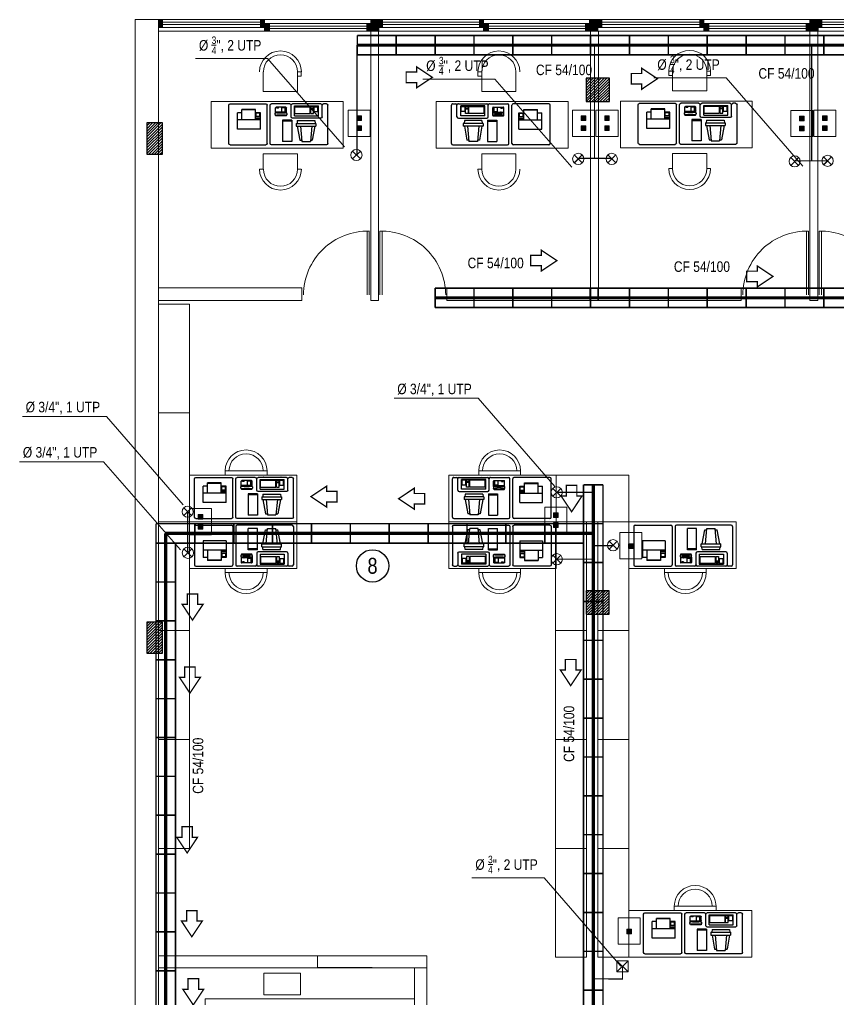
# Model space of a CAD drawing. Header units: millimetres. Extents: x 0 to 126, y 0 to 76.
# Drawn here: x 70.12 to 80.65, y 24.66 to 37.26 of the extents above; entities that cross this region are included whole.
import ezdxf

# ---------------------------------------------------------------- set-up
doc = ezdxf.new("R2010")
doc.units = ezdxf.units.MM
doc.linetypes.add('Continua', pattern=[0])
doc.linetypes.add('DASHED', pattern=[0.75, 0.5, -0.25])
for name, color, linetype, lineweight in [('ARQUITECTÓNICO', 152, 'Continuous', 0), ('INST. VOZ Y DATOS', 40, 'Continuous', 0), ('TEXTOS INST. VOZ Y DATOS', 1, 'Continuous', 0)]:
    doc.layers.add(name, color=color, linetype=linetype, lineweight=lineweight)
for name, color, linetype in [('E-COLUMNA', 20, 'Continuous'), ('HatchColus', 8, 'Continuous'), ('Muebles', 2, 'Continuous'), ('TRACO01', 7, 'Continuous'), ('TRACO02', 255, 'Continuous')]:
    doc.layers.add(name, color=color, linetype=linetype)
doc.styles.add('75', font='ARIALN.TTF', dxfattribs={"height": 0.135})
pattern_1 = [(45, (-703.665528, -104.339468), (-0.0176776695, 0.0176776695), [])]

# ---------------------------------------------------------------- blocks, each defined once
blk = doc.blocks.new('A$C12894DB4')
at = {"layer": 'TRACO01', "color": 0}
for p, q in [((9.91, 5.66), (9.91, 5.26)), ((11.31, 5.66), (9.91, 5.66)), ((11.31, 5.46), (9.91, 5.46)), ((11.31, 5.26), (9.91, 5.26)), ((11.31, 4.66), (9.91, 4.66)), ((9.91, 4.66), (9.91, 3.46)), ((11.31, 5.66), (11.31, 5.26)), ((11.31, 4.66), (11.31, 3.46)), ((17.03, 4.24), (17.03, 4.14)), ((20.83, 4.44), (17.23, 4.44)), ((18.23, 4.2), (18.23, 4.05)), ((19.83, 4.2), (19.83, 4.05)), ((21.03, 4.24), (21.03, 4.13)), ((24.13, 3.58), (29.73, 3.58)), ((24.13, 3.58), (24.13, 1.08)), ((29.73, 3.58), (29.73, 1.08)), ((29.93, 3.58), (29.93, 1.98)), ((29.93, 3.58), (30.93, 3.58)), ((30.93, 3.58), (30.93, 1.98)), ((9.71, 2.26), (4.71, 2.26)), ((11.31, 3.46), (9.91, 3.46)), ((17.03, 3.36), (17.03, 1.44)), ((20.83, 3.04), (17.23, 3.04)), ((20.83, 1.24), (17.23, 1.24)), ((17.53, 1.57), (17.53, 1.37)), ((18.13, 1.57), (17.53, 1.57)), ((18.13, 1.37), (17.53, 1.37)), ((18.13, 1.57), (18.13, 1.37)), ((18.23, 3.43), (18.23, 3.28)), ((19.33, 2.91), (19.33, 1.37)), ((19.33, 2.91), (20.53, 2.91)), ((19.33, 1.37), (20.53, 1.37)), ((19.83, 3.43), (19.83, 3.28)), ((20.53, 2.91), (20.53, 1.37)), ((21.03, 3.36), (21.03, 1.44)), ((24.13, 1.08), (29.73, 1.08)), ((29.93, 1.98), (30.93, 1.98)), ((29.93, 1.68), (29.93, 1.08)), ((29.93, 1.68), (30.93, 1.68)), ((29.93, 1.08), (30.93, 1.08)), ((30.93, 1.68), (30.93, 1.08)), ((31.13, 2.88), (31.13, 1.08)), ((31.13, 2.88), (32.53, 2.88)), ((31.13, 1.08), (32.53, 1.08)), ((32.53, 2.88), (32.53, 1.08))]:
    blk.add_line(p, q, dxfattribs=at)
for centre, radius, start, end in [((18.18, 3.74), 1.25, 166.0825, 180), ((18.18, 3.74), 1.25, 180, 191.2958), ((17.16, 3.98), 0.2, 70.2489, 166.4245), ((17.23, 4.24), 0.2, 90, 180), ((18.07, 7.64), 3.57, 256.1032, 263.8325), ((18.64, 12.93), 8.89, 263.8325, 267.4371), ((17.99, 4.2), 0.24, 0, 90), ((19.03, 21.61), 17.58, 267.4371, 270), ((19.03, 21.61), 17.58, 270, 272.5629), ((19.42, 12.93), 8.89, 272.5629, 276.1675), ((20.07, 4.2), 0.24, 90, 180), ((19.99, 7.64), 3.57, 276.1675, 283.8968), ((20.83, 4.24), 0.2, 0, 90), ((20.9, 3.98), 0.2, 9.5352, 104.6502), ((20.4, 3.82), 0.72, 9.4076, 17.8024), ((19.88, 3.74), 1.25, 0, 9.4076), ((19.88, 3.74), 1.25, 350.5924, 360), ((17.19, 3.54), 0.24, 191.2958, 283.3617), ((17.23, 2.84), 0.2, 90, 180), ((17.23, 1.44), 0.2, 180, 270), ((18.07, -0.17), 3.57, 96.1675, 103.8968), ((16.93, 3.52), 0.369, 323.5958, 323.7272), ((18.64, -5.45), 8.89, 92.5629, 96.1675), ((17.99, 3.28), 0.24, 270, 0), ((19.03, -14.14), 17.58, 90, 92.5629), ((19.03, -14.14), 17.58, 87.4371, 90), ((19.42, -5.45), 8.89, 83.8325, 87.4371), ((20.07, 3.28), 0.24, 180, 270), ((19.99, -0.17), 3.57, 76.6383, 83.8325), ((20.87, 3.54), 0.24, 256.6383, 358.4297), ((20.83, 2.84), 0.2, 0, 90), ((20.83, 1.44), 0.2, 270, 0)]:
    blk.add_arc(centre, radius, start, end, dxfattribs=at)
at = {"layer": 'TRACO02', "color": 0}
for p, q in [((0, 14.54), (0, 0.54)), ((0.5, 15.04), (13.5, 15.04)), ((14, 14.54), (14, 0.54)), ((15.1, 14.54), (15.1, 0.54)), ((35.6, 15.04), (15.6, 15.04)), ((36.1, 14.54), (36.1, 0.54)), ((19.55, 6), (19.55, 13.8)), ((22.95, 13.8), (19.55, 13.8)), ((22.95, 6), (22.95, 13.8)), ((24.99, 8.15), (25.9, 13.35)), ((25.9, 13.35), (26.59, 13.35)), ((26.13, 8.15), (26.62, 13.75)), ((26.62, 13.75), (29.75, 13.75)), ((30.24, 8.15), (29.75, 13.75)), ((29.79, 13.35), (30.47, 13.35)), ((31.39, 8.15), (30.47, 13.35)), ((11.51, 9.26), (3.11, 9.26)), ((3.11, 9.26), (3.11, 3.26)), ((11.51, 9.26), (11.51, 3.26)), ((24.59, 8.15), (31.79, 8.15)), ((24.59, 7.15), (24.59, 8.15)), ((31.79, 7.15), (31.79, 8.15)), ((11.51, 5.86), (3.11, 5.86)), ((4.71, 5.86), (4.71, 2.06)), ((9.71, 5.86), (9.71, 2.06)), ((22.95, 6.4), (19.55, 6.4)), ((22.95, 6), (19.55, 6)), ((22.7, 4.74), (22.7, 0.54)), ((33.6, 5.24), (23.2, 5.24)), ((23.93, 4.38), (32.73, 4.38)), ((23.93, 4.38), (23.93, 0.78)), ((24.59, 7.15), (31.79, 7.15)), ((24.98, 6.15), (24.89, 7.15)), ((24.98, 6.15), (31.4, 6.15)), ((31.4, 6.15), (31.49, 7.15)), ((32.73, 4.38), (32.73, 0.78)), ((34.1, 4.74), (34.1, 0.54)), ((0.5, 0.04), (13.5, 0.04)), ((4.71, 3.26), (3.11, 3.26)), ((9.71, 2.06), (4.71, 2.06)), ((11.51, 3.26), (9.71, 3.26)), ((22.2, 0.04), (15.6, 0.04)), ((33.6, 0.04), (23.2, 0.04)), ((23.93, 0.78), (32.73, 0.78)), ((35.6, 0.04), (34.6, 0.04))]:
    blk.add_line(p, q, dxfattribs=at)
for centre, radius, start, end in [((0.5, 14.54), 0.5, 90, 180), ((13.5, 14.54), 0.5, 0, 90), ((15.6, 14.54), 0.5, 90, 180), ((35.6, 14.54), 0.5, 0, 90), ((23.2, 4.74), 0.5, 90, 180), ((33.6, 4.74), 0.5, 0, 90), ((0.5, 0.54), 0.5, 180, 270), ((13.5, 0.54), 0.5, 270, 0), ((15.6, 0.54), 0.5, 180, 270), ((22.2, 0.54), 0.5, 270, 0), ((23.2, 0.54), 0.5, 180, 270), ((27.71, -4.98), 5.57, 115.6743, 116.5651), ((29.09, -4.98), 5.57, 63.4349, 64.3257), ((33.6, 0.54), 0.5, 270, 0), ((34.6, 0.54), 0.5, 180, 270), ((35.6, 0.54), 0.5, 270, 0)]:
    blk.add_arc(centre, radius, start, end, dxfattribs=at)
blk = doc.blocks.new('A$C35E06030')
at = {"layer": 'HatchColus', "linetype": 'Continua', "ltscale": 0.05}
h = blk.add_hatch(dxfattribs=at)
h.set_pattern_fill('ANSI31', color=256, scale=0.2, style=0)
h.set_pattern_definition(pattern_1)
h.paths.add_polyline_path([(5.65, 32.595), (5.65, 32.295), (5.95, 32.295), (5.95, 32.595)])
h.paths.add_polyline_path([(11.35, 32.595), (11.35, 32.345), (11.6, 32.345), (11.6, 32.595)])
h = blk.add_hatch(dxfattribs=at)
h.set_pattern_fill('ANSI31', color=256, scale=0.2, style=0)
h.set_pattern_definition(pattern_1)
h.paths.add_polyline_path([(0, 32.021), (0, 31.621), (0.2, 31.621), (0.2, 32.021)])
h = blk.add_hatch(dxfattribs=at)
h.set_pattern_fill('ANSI31', color=256, scale=0.2, style=0)
h.set_pattern_definition(pattern_1)
h.paths.add_polyline_path([(0.2, 25.603), (0, 25.603), (0, 25.203), (0.2, 25.203)])
h.paths.add_polyline_path([(5.949, 26.003), (5.649, 26.003), (5.649, 25.703), (5.949, 25.703)])
h.paths.add_polyline_path([(11.65, 26.003), (11.35, 26.003), (11.35, 25.703), (11.65, 25.703)])
h.paths.add_polyline_path([(17.2, 25.603), (17, 25.603), (17, 25.203), (17.2, 25.203)])
at = {"layer": 'E-COLUMNA', "linetype": 'Continua', "ltscale": 0.05}
for points in [[(5.65, 32.295), (5.95, 32.295), (5.95, 32.595), (5.65, 32.595)], [(0, 31.621), (0.2, 31.621), (0.2, 32.021), (0, 32.021)], [(5.649, 25.703), (5.949, 25.703), (5.949, 26.003), (5.649, 26.003)], [(0, 25.203), (0.2, 25.203), (0.2, 25.603), (0, 25.603)]]:
    blk.add_lwpolyline(points, close=True, dxfattribs=at)
blk = doc.blocks.new('A$C1BEB1155')
at = {"layer": 'INST. VOZ Y DATOS', "color": 6}
for points in [[(0, 0.144), (0.144, 0)], [(0, 0), (0.144, 0.144)]]:
    blk.add_lwpolyline(points, dxfattribs=at)
blk.add_lwpolyline([(0.144, 0.144), (0, 0.144), (0, 0), (0.144, 0)], close=True, dxfattribs=at)

msp = doc.modelspace()

# ---------------------------------------------------------------- hatches: boundary and pattern name
at = {"layer": 'ARQUITECTÓNICO'}
for points in [[(71.957, 37.256), (71.906, 37.256), (71.906, 37.156), (71.957, 37.156)], [(74.789, 37.256), (74.737, 37.256), (74.737, 37.156), (74.789, 37.156)], [(77.607, 37.256), (77.556, 37.256), (77.556, 37.156), (77.607, 37.156)], [(80.439, 37.256), (80.387, 37.256), (80.387, 37.156), (80.439, 37.156)]]:
    msp.add_hatch(color=0, dxfattribs=at).paths.add_polyline_path(points)
h = msp.add_hatch(color=0, dxfattribs=at)
h.paths.add_polyline_path([(73.271, 37.106), (73.334, 37.106), (73.334, 37.206), (73.271, 37.206)])
h.paths.add_polyline_path([(73.271, 37.156), (73.271, 37.256), (73.22, 37.256), (73.22, 37.156)])
h = msp.add_hatch(color=0, dxfattribs=at)
h.paths.add_polyline_path([(74.636, 37.156), (74.585, 37.156), (74.585, 37.106), (74.636, 37.106)])
h.paths.add_polyline_path([(74.636, 37.206), (74.585, 37.206), (74.585, 37.156), (74.636, 37.156)])
h = msp.add_hatch(color=0, dxfattribs=at)
h.paths.add_polyline_path([(74.636, 37.256), (74.636, 37.206), (74.74, 37.206), (74.74, 37.256)])
h.paths.add_polyline_path([(74.636, 37.206), (74.636, 37.156), (74.74, 37.156), (74.74, 37.206)])
h.paths.add_polyline_path([(74.74, 37.106), (74.74, 37.156), (74.636, 37.156), (74.636, 37.106)])
h = msp.add_hatch(color=0, dxfattribs=at)
h.paths.add_polyline_path([(76.087, 37.106), (76.149, 37.106), (76.149, 37.206), (76.087, 37.206)])
h.paths.add_polyline_path([(76.087, 37.156), (76.087, 37.256), (76.035, 37.256), (76.035, 37.156)])
h = msp.add_hatch(color=0, dxfattribs=at)
h.paths.add_polyline_path([(77.452, 37.156), (77.4, 37.156), (77.4, 37.106), (77.452, 37.106)])
h.paths.add_polyline_path([(77.452, 37.206), (77.4, 37.206), (77.4, 37.156), (77.452, 37.156)])
h = msp.add_hatch(color=0, dxfattribs=at)
h.paths.add_polyline_path([(77.452, 37.256), (77.452, 37.206), (77.556, 37.206), (77.556, 37.256)])
h.paths.add_polyline_path([(77.452, 37.206), (77.452, 37.156), (77.556, 37.156), (77.556, 37.206)])
h.paths.add_polyline_path([(77.556, 37.106), (77.556, 37.156), (77.452, 37.156), (77.452, 37.106)])
h = msp.add_hatch(color=0, dxfattribs=at)
h.paths.add_polyline_path([(78.921, 37.106), (78.984, 37.106), (78.984, 37.206), (78.921, 37.206)])
h.paths.add_polyline_path([(78.921, 37.156), (78.921, 37.256), (78.87, 37.256), (78.87, 37.156)])
h = msp.add_hatch(color=0, dxfattribs=at)
h.paths.add_polyline_path([(80.286, 37.156), (80.235, 37.156), (80.235, 37.106), (80.286, 37.106)])
h.paths.add_polyline_path([(80.286, 37.206), (80.235, 37.206), (80.235, 37.156), (80.286, 37.156)])
h = msp.add_hatch(color=0, dxfattribs=at)
h.paths.add_polyline_path([(80.286, 37.256), (80.286, 37.206), (80.39, 37.206), (80.39, 37.256)])
h.paths.add_polyline_path([(80.286, 37.206), (80.286, 37.156), (80.39, 37.156), (80.39, 37.206)])
h.paths.add_polyline_path([(80.39, 37.106), (80.39, 37.156), (80.286, 37.156), (80.286, 37.106)])
at = {"layer": 'INST. VOZ Y DATOS'}
for points in [[(74.457, 36.018), (74.518, 36.018), (74.518, 35.957), (74.457, 35.957)], [(77.343, 36.018), (77.403, 36.018), (77.403, 35.957), (77.343, 35.957)], [(77.645, 36.018), (77.705, 36.018), (77.705, 35.957), (77.645, 35.957)], [(80.151, 36.015), (80.211, 36.015), (80.211, 35.955), (80.151, 35.955)], [(80.448, 36.018), (80.508, 36.018), (80.508, 35.958), (80.448, 35.958)], [(74.457, 35.888), (74.518, 35.888), (74.518, 35.828), (74.457, 35.828)], [(77.343, 35.889), (77.403, 35.889), (77.403, 35.828), (77.343, 35.828)], [(77.645, 35.889), (77.705, 35.889), (77.705, 35.828), (77.645, 35.828)], [(80.151, 35.886), (80.211, 35.886), (80.211, 35.825), (80.151, 35.825)], [(80.448, 35.889), (80.508, 35.889), (80.508, 35.828), (80.448, 35.828)], [(72.418, 30.893), (72.478, 30.893), (72.478, 30.833), (72.418, 30.833)], [(76.986, 30.913), (77.047, 30.913), (77.047, 30.852), (76.986, 30.852)], [(72.418, 30.764), (72.478, 30.764), (72.478, 30.703), (72.418, 30.703)], [(76.986, 30.783), (77.047, 30.783), (77.047, 30.723), (76.986, 30.723)], [(77.953, 30.513), (78.013, 30.513), (78.013, 30.453), (77.953, 30.453)], [(77.929, 25.559), (77.99, 25.559), (77.99, 25.499), (77.929, 25.499)]]:
    msp.add_hatch(color=256, dxfattribs=at).paths.add_polyline_path(points)

# ---------------------------------------------------------------- linework, layer by layer
at = {"layer": 'ARQUITECTÓNICO', "linetype": 'Continuous', "ltscale": 0.03}
for p, q in [((71.606, 37.256), (71.606, 6.906)), ((71.906, 37.256), (71.606, 37.256)), ((71.906, 37.256), (71.906, 23.516))]:
    msp.add_line(p, q, dxfattribs=at)
at = {"layer": 'ARQUITECTÓNICO', "ltscale": 0.3}
for p, q in [((71.906, 37.256), (78.836, 37.256)), ((78.836, 37.256), (84.526, 37.256)), ((71.906, 37.106), (78.836, 37.106)), ((78.836, 37.106), (84.526, 37.106))]:
    msp.add_line(p, q, dxfattribs=at)
at = {"layer": 'ARQUITECTÓNICO', "color": 0}
for p, q in [((73.271, 37.106), (73.271, 37.256)), ((73.271, 37.206), (73.271, 37.106)), ((73.271, 37.206), (74.585, 37.206)), ((76.087, 37.106), (76.087, 37.256)), ((76.087, 37.206), (76.087, 37.106)), ((76.087, 37.206), (77.4, 37.206)), ((78.921, 37.106), (78.921, 37.256)), ((78.921, 37.206), (78.921, 37.106)), ((78.921, 37.206), (80.235, 37.206)), ((73.271, 37.156), (71.906, 37.156)), ((76.087, 37.156), (74.722, 37.156)), ((78.921, 37.156), (77.556, 37.156)), ((81.737, 37.156), (80.372, 37.156)), ((73.695, 36.584), (73.743, 36.584)), ((76.063, 36.584), (76.015, 36.584)), ((78.959, 36.591), (79.007, 36.591)), ((73.206, 35.333), (73.254, 35.333)), ((73.254, 35.333), (73.254, 35.333)), ((73.695, 35.333), (73.743, 35.333)), ((76.063, 35.333), (76.015, 35.333)), ((78.47, 35.34), (78.514, 35.34)), ((78.959, 35.34), (79.007, 35.34)), ((72.764, 31.453), (73.302, 31.453)), ((76.563, 31.453), (76.025, 31.453)), ((72.764, 30.144), (73.302, 30.144)), ((76.563, 30.144), (76.025, 30.144)), ((78.414, 30.144), (78.952, 30.144)), ((78.54, 25.853), (79.078, 25.853))]:
    msp.add_line(p, q, dxfattribs=at)
at = {"layer": 'ARQUITECTÓNICO'}
for p, q in [((74.59, 33.715), (74.59, 34.533)), ((74.618, 33.717), (74.618, 34.535)), ((74.754, 33.717), (74.754, 34.535)), ((74.782, 33.715), (74.782, 34.533)), ((80.24, 33.715), (80.24, 34.533)), ((80.268, 33.717), (80.268, 34.535)), ((80.404, 33.717), (80.404, 34.535)), ((80.432, 33.715), (80.432, 34.533))]:
    msp.add_line(p, q, dxfattribs=at)
at = {"layer": 'ARQUITECTÓNICO', "color": 0}
for points in [[(71.957, 37.156), (71.906, 37.156), (71.906, 37.256), (71.957, 37.256)], [(71.957, 37.193), (73.22, 37.193), (73.22, 37.225), (71.957, 37.225)], [(73.271, 37.156), (73.22, 37.156), (73.22, 37.256), (73.271, 37.256)], [(73.271, 37.106), (73.334, 37.106), (73.334, 37.206), (73.271, 37.206)], [(73.334, 37.14), (74.596, 37.14), (74.596, 37.172), (73.334, 37.172)], [(74.636, 37.106), (74.585, 37.106), (74.585, 37.206), (74.636, 37.206)], [(74.636, 37.106), (74.74, 37.106), (74.74, 37.256), (74.636, 37.256)], [(74.789, 37.156), (74.737, 37.156), (74.737, 37.256), (74.789, 37.256)], [(74.773, 37.193), (76.035, 37.193), (76.035, 37.225), (74.773, 37.225)], [(76.087, 37.156), (76.035, 37.156), (76.035, 37.256), (76.087, 37.256)], [(76.087, 37.106), (76.149, 37.106), (76.149, 37.206), (76.087, 37.206)], [(76.149, 37.14), (77.412, 37.14), (77.412, 37.172), (76.149, 37.172)], [(77.452, 37.106), (77.4, 37.106), (77.4, 37.206), (77.452, 37.206)], [(77.452, 37.106), (77.556, 37.106), (77.556, 37.256), (77.452, 37.256)], [(77.607, 37.156), (77.556, 37.156), (77.556, 37.256), (77.607, 37.256)], [(77.607, 37.193), (78.87, 37.193), (78.87, 37.225), (77.607, 37.225)], [(78.921, 37.156), (78.87, 37.156), (78.87, 37.256), (78.921, 37.256)], [(78.921, 37.106), (78.984, 37.106), (78.984, 37.206), (78.921, 37.206)], [(78.984, 37.14), (80.246, 37.14), (80.246, 37.172), (78.984, 37.172)], [(80.286, 37.106), (80.235, 37.106), (80.235, 37.206), (80.286, 37.206)], [(80.286, 37.106), (80.39, 37.106), (80.39, 37.256), (80.286, 37.256)], [(80.439, 37.156), (80.387, 37.156), (80.387, 37.256), (80.439, 37.256)], [(80.423, 37.193), (81.685, 37.193), (81.685, 37.225), (80.423, 37.225)], [(74.636, 37.106), (74.736, 37.106), (74.736, 33.645), (74.636, 33.645)], [(77.464, 37.106), (77.564, 37.106), (77.564, 33.645), (77.464, 33.645)], [(80.286, 37.106), (80.386, 37.106), (80.386, 33.645), (80.286, 33.645)], [(72.584, 36.202), (74.281, 36.202), (74.281, 35.602), (72.584, 35.602)], [(77.174, 36.202), (75.478, 36.202), (75.478, 35.602), (77.174, 35.602)], [(77.848, 36.209), (79.544, 36.209), (79.544, 35.609), (77.848, 35.609)], [(71.906, 33.645), (73.75, 33.645), (73.75, 33.805), (71.906, 33.805)], [(77.456, 33.645), (75.613, 33.645), (75.613, 33.805), (77.456, 33.805)], [(77.556, 33.645), (79.4, 33.645), (79.4, 33.805), (77.556, 33.805)], [(71.906, 32.198), (72.306, 32.198), (72.306, 33.598), (71.906, 33.598)], [(71.906, 32.198), (72.306, 32.198), (72.306, 30.798), (71.906, 30.798)], [(72.306, 31.398), (73.687, 31.398), (73.687, 30.798), (72.306, 30.798)], [(72.764, 31.398), (73.302, 31.398), (73.302, 31.453), (72.764, 31.453)], [(72.852, 31.453), (73.214, 31.453), (73.214, 31.453), (72.852, 31.453)], [(77.021, 31.398), (75.64, 31.398), (75.64, 30.798), (77.021, 30.798)], [(76.563, 31.398), (76.025, 31.398), (76.025, 31.453), (76.563, 31.453)], [(76.475, 31.453), (76.114, 31.453), (76.114, 31.453), (76.475, 31.453)], [(77.021, 30.798), (77.956, 30.798), (77.956, 31.398), (77.021, 31.398)], [(71.906, 29.398), (72.306, 29.398), (72.306, 30.798), (71.906, 30.798)], [(72.306, 30.198), (73.687, 30.198), (73.687, 30.798), (72.306, 30.798)], [(77.021, 30.198), (75.64, 30.198), (75.64, 30.798), (77.021, 30.798)], [(77.412, 29.398), (77.012, 29.398), (77.012, 30.798), (77.412, 30.798)], [(77.556, 29.398), (77.956, 29.398), (77.956, 30.798), (77.556, 30.798)], [(77.956, 30.198), (79.337, 30.198), (79.337, 30.798), (77.956, 30.798)], [(72.764, 30.198), (73.302, 30.198), (73.302, 30.144), (72.764, 30.144)], [(72.852, 30.144), (73.214, 30.144), (73.214, 30.144), (72.852, 30.144)], [(76.563, 30.198), (76.025, 30.198), (76.025, 30.144), (76.563, 30.144)], [(76.475, 30.144), (76.114, 30.144), (76.114, 30.144), (76.475, 30.144)], [(78.414, 30.198), (78.952, 30.198), (78.952, 30.144), (78.414, 30.144)], [(78.502, 30.144), (78.864, 30.144), (78.864, 30.144), (78.502, 30.144)], [(71.906, 29.398), (72.306, 29.398), (72.306, 27.998), (71.906, 27.998)], [(77.412, 29.398), (77.012, 29.398), (77.012, 27.998), (77.412, 27.998)], [(77.556, 29.398), (77.956, 29.398), (77.956, 27.998), (77.556, 27.998)], [(71.906, 26.598), (72.306, 26.598), (72.306, 27.998), (71.906, 27.998)], [(77.412, 26.598), (77.012, 26.598), (77.012, 27.998), (77.412, 27.998)], [(77.556, 26.598), (77.956, 26.598), (77.956, 27.998), (77.556, 27.998)], [(77.412, 26.598), (77.012, 26.598), (77.012, 25.198), (77.412, 25.198)], [(77.556, 26.598), (77.956, 26.598), (77.956, 25.198), (77.556, 25.198)], [(78.541, 25.798), (79.078, 25.798), (79.078, 25.853), (78.541, 25.853)], [(78.629, 25.853), (78.99, 25.853), (78.99, 25.853), (78.629, 25.853)], [(77.956, 25.798), (79.537, 25.798), (79.537, 25.198), (77.956, 25.198)], [(73.95, 25.216), (71.906, 25.216), (71.906, 25.063), (73.95, 25.063)], [(73.95, 25.216), (75.357, 25.216), (75.357, 25.063), (73.95, 25.072)], [(73.263, 24.995), (73.732, 24.995), (73.732, 24.716), (73.263, 24.716)], [(75.357, 25.063), (75.197, 25.063), (75.197, 24.291), (75.357, 24.291)]]:
    msp.add_lwpolyline(points, close=True, dxfattribs=at)
for points in [[(73.254, 36.584), (73.254, 36.584), (73.254, 36.333), (73.695, 36.333), (73.695, 36.584)], [(73.695, 36.529), (73.743, 36.529), (73.743, 36.584), (73.695, 36.584)], [(76.063, 36.529), (76.015, 36.529), (76.015, 36.584), (76.063, 36.584)], [(76.504, 36.584), (76.504, 36.584), (76.504, 36.333), (76.063, 36.333), (76.063, 36.584)], [(78.518, 36.591), (78.47, 36.591), (78.47, 36.537), (78.518, 36.537)], [(78.518, 36.591), (78.518, 36.591), (78.518, 36.34), (78.959, 36.34), (78.959, 36.591)], [(78.959, 36.537), (79.007, 36.537), (79.007, 36.591), (78.959, 36.591)], [(78.959, 35.34), (78.959, 35.536), (78.518, 35.536), (78.518, 35.34), (78.518, 35.34)], [(73.695, 35.333), (73.695, 35.529), (73.254, 35.529), (73.254, 35.333), (73.254, 35.333)], [(76.063, 35.333), (76.063, 35.529), (76.504, 35.529), (76.504, 35.333), (76.504, 35.333)], [(72.506, 24.663), (72.506, 23.556), (71.906, 23.556), (71.906, 25.063), (72.506, 25.063)], [(72.506, 25.063), (75.197, 25.063), (75.197, 24.663), (72.506, 24.663)]]:
    msp.add_lwpolyline(points, dxfattribs=at)
at = {"layer": 'ARQUITECTÓNICO'}
for centre, radius, start, end in [((73.475, 36.584), 0.269, 0, 180), ((73.475, 36.584), 0.22, 0, 180), ((76.284, 36.584), 0.269, 0, 180), ((76.284, 36.584), 0.22, 0, 180), ((78.738, 36.591), 0.269, 0, 180), ((78.738, 36.591), 0.22, 0, 180), ((73.475, 35.333), 0.269, 180, 0), ((73.475, 35.333), 0.22, 180, 360), ((76.284, 35.333), 0.269, 180, 0), ((76.284, 35.333), 0.22, 180, 360), ((78.738, 35.34), 0.269, 180, 0), ((78.738, 35.34), 0.22, 180, 360), ((73.033, 31.453), 0.269, 0, 180), ((73.033, 31.453), 0.22, 0, 180), ((76.294, 31.453), 0.269, 0, 180), ((76.294, 31.453), 0.22, 0, 180), ((73.033, 30.144), 0.269, 180, 0), ((73.033, 30.144), 0.22, 180, 360), ((76.294, 30.144), 0.269, 180, 0), ((76.294, 30.144), 0.22, 180, 360), ((78.683, 30.144), 0.269, 180, 0), ((78.683, 30.144), 0.22, 180, 360), ((78.809, 25.853), 0.269, 0, 180), ((78.809, 25.853), 0.22, 0, 180)]:
    msp.add_arc(centre, radius, start, end, dxfattribs=at)
at = {"layer": 'ARQUITECTÓNICO', "ltscale": 0.03}
for centre, start, end in [((74.595, 33.713), 88.3587, 179.8544), ((74.777, 33.713), 0.1456, 91.6413), ((80.245, 33.713), 88.3587, 179.8544), ((80.427, 33.713), 0.1456, 91.6413)]:
    msp.add_arc(centre, 0.823, start, end, dxfattribs=at)
at = {"layer": 'INST. VOZ Y DATOS', "const_width": 0.02}
for points in [[(78.964, 37.053), (74.464, 37.053)], [(74.464, 37.053), (74.464, 36.803)], [(74.964, 37.053), (74.964, 36.803)], [(75.464, 37.053), (75.464, 36.803)], [(75.964, 37.053), (75.964, 36.803)], [(76.464, 37.053), (76.464, 36.803)], [(76.964, 37.053), (76.964, 36.803)], [(77.464, 37.053), (77.464, 36.803)], [(77.964, 37.053), (77.964, 36.803)], [(78.464, 37.053), (78.464, 36.803)], [(83.464, 37.053), (78.964, 37.053)], [(78.964, 37.053), (78.964, 36.803)], [(79.464, 37.053), (79.464, 36.803)], [(79.964, 37.053), (79.964, 36.803)], [(80.464, 37.053), (80.464, 36.803)], [(78.964, 36.803), (74.464, 36.803)], [(83.464, 36.803), (78.964, 36.803)], [(75.464, 33.803), (83.464, 33.803)], [(75.464, 33.553), (75.464, 33.803)], [(75.964, 33.553), (75.964, 33.803)], [(76.464, 33.553), (76.464, 33.803)], [(76.964, 33.553), (76.964, 33.803)], [(77.464, 33.553), (77.464, 33.803)], [(77.964, 33.553), (77.964, 33.803)], [(78.464, 33.553), (78.464, 33.803)], [(78.964, 33.553), (78.964, 33.803)], [(79.464, 33.553), (79.464, 33.803)], [(79.964, 33.553), (79.964, 33.803)], [(80.464, 33.553), (80.464, 33.803)], [(75.464, 33.553), (83.464, 33.553)], [(77.374, 26.774), (77.374, 31.274)], [(77.624, 31.274), (77.374, 31.274)], [(77.624, 26.774), (77.624, 31.274)], [(72.883, 30.774), (71.874, 30.774)], [(71.874, 30.774), (71.874, 30.524)], [(72.374, 30.774), (72.374, 30.524)], [(77.374, 30.774), (72.874, 30.774)], [(72.874, 30.774), (72.874, 30.524)], [(72.874, 30.774), (72.874, 30.524)], [(73.374, 30.774), (73.374, 30.524)], [(73.874, 30.774), (73.874, 30.524)], [(74.374, 30.774), (74.374, 30.524)], [(74.874, 30.774), (74.874, 30.524)], [(75.374, 30.774), (75.374, 30.524)], [(75.874, 30.774), (75.874, 30.524)], [(76.374, 30.774), (76.374, 30.524)], [(76.874, 30.774), (76.874, 30.524)], [(77.624, 30.774), (77.374, 30.774)], [(72.881, 30.524), (71.874, 30.524)], [(71.874, 22.524), (71.874, 30.524)], [(72.124, 22.524), (72.124, 30.524)], [(77.374, 30.524), (72.874, 30.524)], [(77.624, 30.274), (77.374, 30.274)], [(72.124, 30.024), (71.874, 30.024)], [(77.624, 29.774), (77.374, 29.774)], [(72.124, 29.524), (71.874, 29.524)], [(77.624, 29.274), (77.374, 29.274)], [(72.124, 29.024), (71.874, 29.024)], [(77.624, 28.774), (77.374, 28.774)], [(72.124, 28.524), (71.874, 28.524)], [(77.624, 28.274), (77.374, 28.274)], [(72.124, 28.024), (71.874, 28.024)], [(77.624, 27.774), (77.374, 27.774)], [(72.124, 27.524), (71.874, 27.524)], [(77.624, 27.274), (77.374, 27.274)], [(72.124, 27.024), (71.874, 27.024)], [(77.374, 25.274), (77.374, 26.774)], [(77.624, 26.774), (77.374, 26.774)], [(77.624, 25.274), (77.624, 26.774)], [(72.124, 26.524), (71.874, 26.524)], [(77.624, 26.274), (77.374, 26.274)], [(72.124, 26.024), (71.874, 26.024)], [(77.624, 25.774), (77.374, 25.774)], [(72.124, 25.524), (71.874, 25.524)], [(77.624, 25.274), (77.374, 25.274)], [(77.374, 17.274), (77.374, 25.274)], [(77.624, 17.274), (77.624, 25.274)], [(72.124, 25.024), (71.874, 25.024)], [(77.624, 24.774), (77.374, 24.774)]]:
    msp.add_lwpolyline(points, dxfattribs=at)
at = {"layer": 'INST. VOZ Y DATOS', "color": 6, "const_width": 0.04}
for points in [[(79.089, 36.928), (74.464, 36.928)], [(83.589, 36.928), (78.964, 36.928)], [(75.464, 33.678), (83.589, 33.678)], [(77.499, 26.649), (77.499, 31.274)], [(72.882, 30.649), (71.999, 30.649)], [(71.999, 22.524), (71.999, 30.649)], [(77.499, 30.649), (72.874, 30.649)], [(77.499, 25.274), (77.499, 26.774)], [(77.499, 17.274), (77.499, 25.274)]]:
    msp.add_lwpolyline(points, dxfattribs=at)
at = {"layer": 'INST. VOZ Y DATOS', "color": 6, "linetype": 'DASHED', "ltscale": 0.01, "const_width": 0.015}
for points in [[(74.46, 36.928), (74.46, 35.515)], [(77.514, 36.928), (77.514, 35.473)], [(80.308, 36.928), (80.308, 35.44)], [(77.305, 35.473), (77.729, 35.473)], [(80.089, 35.44), (80.512, 35.44)], [(77.021, 31.177), (77.499, 31.177)], [(72.281, 30.399), (72.281, 30.93)], [(77.499, 30.492), (77.759, 30.492)], [(77.021, 30.317), (77.499, 30.317)], [(77.498, 24.921), (77.875, 24.918), (77.875, 25.081)]]:
    msp.add_lwpolyline(points, dxfattribs=at)
at = {"layer": 'INST. VOZ Y DATOS'}
for points in [[(74.345, 36.091), (74.63, 36.091), (74.63, 35.754), (74.345, 35.754)], [(77.231, 36.091), (77.515, 36.091), (77.515, 35.755), (77.231, 35.755)], [(77.533, 36.091), (77.817, 36.091), (77.817, 35.755), (77.533, 35.755)], [(80.039, 36.089), (80.323, 36.089), (80.323, 35.752), (80.039, 35.752)], [(80.336, 36.092), (80.62, 36.092), (80.62, 35.755), (80.336, 35.755)], [(74.457, 36.018), (74.518, 36.018), (74.518, 35.957), (74.457, 35.957)], [(77.343, 36.018), (77.403, 36.018), (77.403, 35.957), (77.343, 35.957)], [(77.645, 36.018), (77.705, 36.018), (77.705, 35.957), (77.645, 35.957)], [(80.151, 36.015), (80.211, 36.015), (80.211, 35.955), (80.151, 35.955)], [(80.448, 36.018), (80.508, 36.018), (80.508, 35.958), (80.448, 35.958)], [(74.457, 35.888), (74.518, 35.888), (74.518, 35.828), (74.457, 35.828)], [(77.343, 35.889), (77.403, 35.889), (77.403, 35.828), (77.343, 35.828)], [(77.645, 35.889), (77.705, 35.889), (77.705, 35.828), (77.645, 35.828)], [(80.151, 35.886), (80.211, 35.886), (80.211, 35.825), (80.151, 35.825)], [(80.448, 35.889), (80.508, 35.889), (80.508, 35.828), (80.448, 35.828)], [(72.306, 30.967), (72.59, 30.967), (72.59, 30.63), (72.306, 30.63)], [(72.418, 30.893), (72.478, 30.893), (72.478, 30.833), (72.418, 30.833)], [(76.874, 30.986), (77.158, 30.986), (77.158, 30.649), (76.874, 30.649)], [(76.986, 30.913), (77.047, 30.913), (77.047, 30.852), (76.986, 30.852)], [(72.418, 30.764), (72.478, 30.764), (72.478, 30.703), (72.418, 30.703)], [(76.986, 30.783), (77.047, 30.783), (77.047, 30.723), (76.986, 30.723)], [(77.84, 30.659), (78.125, 30.659), (78.125, 30.322), (77.84, 30.322)], [(77.952, 30.514), (78.013, 30.514), (78.013, 30.454), (77.952, 30.454)], [(77.817, 25.705), (78.101, 25.705), (78.101, 25.368), (77.817, 25.368)], [(77.929, 25.56), (77.989, 25.56), (77.989, 25.5), (77.929, 25.5)]]:
    msp.add_lwpolyline(points, close=True, dxfattribs=at)
at = {"layer": 'INST. VOZ Y DATOS', "color": 6}
for points in [[(74.401, 35.566), (74.503, 35.464)], [(74.401, 35.464), (74.503, 35.566)], [(77.254, 35.516), (77.356, 35.415)], [(77.254, 35.415), (77.356, 35.516)], [(77.685, 35.516), (77.787, 35.415)], [(77.685, 35.415), (77.787, 35.516)], [(80.038, 35.484), (80.14, 35.382)], [(80.038, 35.382), (80.14, 35.484)], [(80.461, 35.39), (80.563, 35.491)], [(76.978, 31.228), (77.08, 31.126)], [(76.978, 31.126), (77.08, 31.228)], [(72.23, 30.979), (72.331, 30.878)], [(72.23, 30.878), (72.331, 30.979)], [(77.703, 30.548), (77.805, 30.446)], [(77.703, 30.446), (77.805, 30.548)], [(72.233, 30.45), (72.334, 30.348)], [(72.233, 30.348), (72.334, 30.45)], [(76.978, 30.368), (77.08, 30.266)], [(76.978, 30.266), (77.08, 30.368)], [(77.824, 25.131), (77.926, 25.03)], [(77.824, 25.03), (77.926, 25.131)]]:
    msp.add_lwpolyline(points, dxfattribs=at)
at = {"layer": 'INST. VOZ Y DATOS', "color": 6, "ltscale": 0.1}
for points in [[(74.401, 35.566), (74.503, 35.464)], [(74.503, 35.566), (74.401, 35.464)], [(77.254, 35.516), (77.356, 35.415)], [(77.356, 35.516), (77.255, 35.414)], [(77.685, 35.516), (77.787, 35.415)], [(77.787, 35.516), (77.685, 35.414)], [(80.038, 35.484), (80.14, 35.382)], [(80.14, 35.484), (80.038, 35.382)], [(80.461, 35.491), (80.563, 35.39)], [(80.563, 35.491), (80.462, 35.39)], [(76.978, 31.228), (77.08, 31.126)], [(77.08, 31.228), (76.978, 31.126)], [(72.23, 30.979), (72.331, 30.878)], [(72.331, 30.979), (72.23, 30.877)], [(77.703, 30.548), (77.805, 30.446)], [(77.805, 30.548), (77.703, 30.446)], [(72.233, 30.45), (72.334, 30.348)], [(72.334, 30.45), (72.233, 30.348)], [(76.978, 30.368), (77.08, 30.266)], [(77.08, 30.368), (76.978, 30.266)]]:
    msp.add_lwpolyline(points, dxfattribs=at)
for centre in [(74.452, 35.515), (77.305, 35.465), (77.736, 35.465), (80.089, 35.433), (80.512, 35.44), (77.029, 31.177), (72.281, 30.928), (77.754, 30.497), (72.284, 30.399), (77.029, 30.317)]:
    msp.add_circle(centre, 0.072, dxfattribs=at)
at = {"layer": 'TEXTOS INST. VOZ Y DATOS'}
for points in [[(74.299, 35.619), (73.31, 36.754), (72.384, 36.754)], [(77.222, 35.357), (76.233, 36.492), (75.306, 36.492)], [(80.195, 35.371), (79.206, 36.507), (78.279, 36.507)], [(77.005, 31.25), (76.017, 32.386), (74.936, 32.386)], [(72.224, 31.018), (71.236, 32.154), (70.155, 32.154)], [(72.188, 30.436), (71.2, 31.571), (70.12, 31.571)], [(77.853, 25.083), (76.865, 26.219), (75.938, 26.219)]]:
    msp.add_lwpolyline(points, dxfattribs=at)
at = {"layer": 'TEXTOS INST. VOZ Y DATOS', "const_width": 0.0168}
for points in [[(75.092, 36.514), (75.092, 36.581), (75.226, 36.581), (75.226, 36.649), (75.429, 36.514), (75.226, 36.379), (75.226, 36.447), (75.092, 36.447)], [(77.987, 36.496), (77.987, 36.563), (78.122, 36.563), (78.122, 36.63), (78.324, 36.496), (78.122, 36.361), (78.122, 36.428), (77.987, 36.428)], [(76.694, 34.157), (76.694, 34.225), (76.829, 34.225), (76.829, 34.292), (77.031, 34.157), (76.829, 34.023), (76.829, 34.09), (76.694, 34.09)], [(79.473, 33.953), (79.473, 34.021), (79.608, 34.021), (79.608, 34.088), (79.81, 33.953), (79.608, 33.819), (79.608, 33.886), (79.473, 33.886)], [(74.204, 31.122), (74.204, 31.054), (74.069, 31.054), (74.069, 30.987), (73.867, 31.122), (74.069, 31.256), (74.069, 31.189), (74.204, 31.189)], [(77.22, 31.265), (77.287, 31.265), (77.287, 31.13), (77.354, 31.13), (77.22, 30.928), (77.085, 31.13), (77.152, 31.13), (77.152, 31.265)], [(75.331, 31.095), (75.331, 31.028), (75.196, 31.028), (75.196, 30.96), (74.994, 31.095), (75.196, 31.23), (75.196, 31.162), (75.331, 31.162)], [(72.344, 29.871), (72.412, 29.871), (72.412, 29.736), (72.479, 29.736), (72.344, 29.534), (72.21, 29.736), (72.277, 29.736), (72.277, 29.871)], [(77.208, 29.027), (77.276, 29.027), (77.276, 28.893), (77.343, 28.893), (77.208, 28.691), (77.074, 28.893), (77.141, 28.893), (77.141, 29.027)], [(72.31, 28.932), (72.378, 28.932), (72.378, 28.797), (72.445, 28.797), (72.31, 28.595), (72.176, 28.797), (72.243, 28.797), (72.243, 28.932)], [(72.275, 26.876), (72.342, 26.876), (72.342, 26.742), (72.409, 26.742), (72.275, 26.54), (72.14, 26.742), (72.207, 26.742), (72.207, 26.876)], [(72.335, 25.799), (72.403, 25.799), (72.403, 25.664), (72.47, 25.664), (72.335, 25.462), (72.201, 25.664), (72.268, 25.664), (72.268, 25.799)], [(72.353, 24.922), (72.421, 24.922), (72.421, 24.787), (72.488, 24.787), (72.353, 24.585), (72.219, 24.787), (72.286, 24.787), (72.286, 24.922)]]:
    msp.add_lwpolyline(points, close=True, dxfattribs=at)
at = {"layer": 'TEXTOS INST. VOZ Y DATOS', "lineweight": 30}
msp.add_circle((74.659, 30.231), 0.208, dxfattribs=at)

# ---------------------------------------------------------------- block references
at = {"layer": 'ARQUITECTÓNICO', "color": 0}
msp.add_blockref('A$C35E06030', (71.756, 3.906), dxfattribs=at)
at = {"layer": 'ARQUITECTÓNICO', "rotation": 180}
for p, xscale, yscale, zscale in [((72.812, 36.174), -0.03521116158080062, 0.03521116158080417, 0.03521116158074283), ((76.946, 36.174), 0.03521116158071891, 0.03521116158071891, 0.03521116158071891), ((78.076, 36.181), -0.03521116158080062, 0.03521116158080417, 0.03521116158074283), ((72.37, 31.371), -0.03521116158080062, 0.0352111615808326, 0.03521116158074283), ((76.957, 31.371), 0.03521116158071891, 0.03521116158071891, 0.03521116158071891), ((78.146, 25.771), -0.03521116158080062, 0.03521116158080417, 0.03521116158074283)]:
    msp.add_blockref('A$C12894DB4', p, dxfattribs=dict(at, xscale=xscale, yscale=yscale, zscale=zscale))
at = {"layer": 'ARQUITECTÓNICO'}
for p, xscale, yscale, zscale in [((72.37, 30.226), 0.03521116158080062, 0.03521116158080062, 0.03521116158080062), ((76.957, 30.226), -0.03521116158071891, 0.03521116158080417, 0.03521116158074283), ((78.02, 30.226), 0.03521116158080062, 0.03521116158080062, 0.03521116158080062)]:
    msp.add_blockref('A$C12894DB4', p, dxfattribs=dict(at, xscale=xscale, yscale=yscale, zscale=zscale))
at = {"layer": 'Muebles', "ltscale": 0.1}
msp.add_blockref('A$C1BEB1155', (77.803, 25.009), dxfattribs=at)

# ---------------------------------------------------------------- texts
at = {"layer": 'TEXTOS INST. VOZ Y DATOS', "style": '75'}
for s, insert, char_height, width, attachment_point in [('\\A1;%%C {\\H0.7x;\\S3/4;}", 2 UTP', (73.229, 37.039), 0.135, 2.19912, 3), ('\\A1;%%C {\\H0.7x;\\S3/4;}", 2 UTP', (76.152, 36.777), 0.135, 2.19912, 3), ('CF 54/100', (77.122, 36.677), 0.135, 1.53907, 2), ('\\A1;%%C {\\H0.7x;\\S3/4;}", 2 UTP', (79.125, 36.791), 0.135, 2.19912, 3), ('CF 54/100', (79.984, 36.632), 0.135, 1.53907, 2), ('CF 54/100', (76.243, 34.194), 0.135, 1.53907, 2), ('CF 54/100', (78.896, 34.147), 0.135, 1.53907, 2), ('\\A1;%%C 3/4", 1 UTP', (75.935, 32.574), 0.135, 2.19912, 3), ('\\A1;%%C 3/4", 1 UTP', (71.155, 32.341), 0.135, 2.19912, 3), ('\\A1;%%C 3/4", 1 UTP', (71.119, 31.759), 0.135, 2.19912, 3), ('8', (74.659, 30.231), 0.204, 1.84689, 5), ('\\A1;%%C {\\H0.7x;\\S3/4;}", 2 UTP', (76.784, 26.503), 0.135, 2.19912, 3)]:
    msp.add_mtext(s, dxfattribs=dict(at, insert=insert, char_height=char_height, width=width, attachment_point=attachment_point))
at = {"layer": 'TEXTOS INST. VOZ Y DATOS', "char_height": 0.135, "width": 1.53907, "attachment_point": 2, "rotation": 90, "style": '75'}
for insert in [(77.118, 28.071), (72.347, 27.661)]:
    msp.add_mtext('CF 54/100', dxfattribs=dict(at, insert=insert))

doc.saveas('drawing.dxf')
